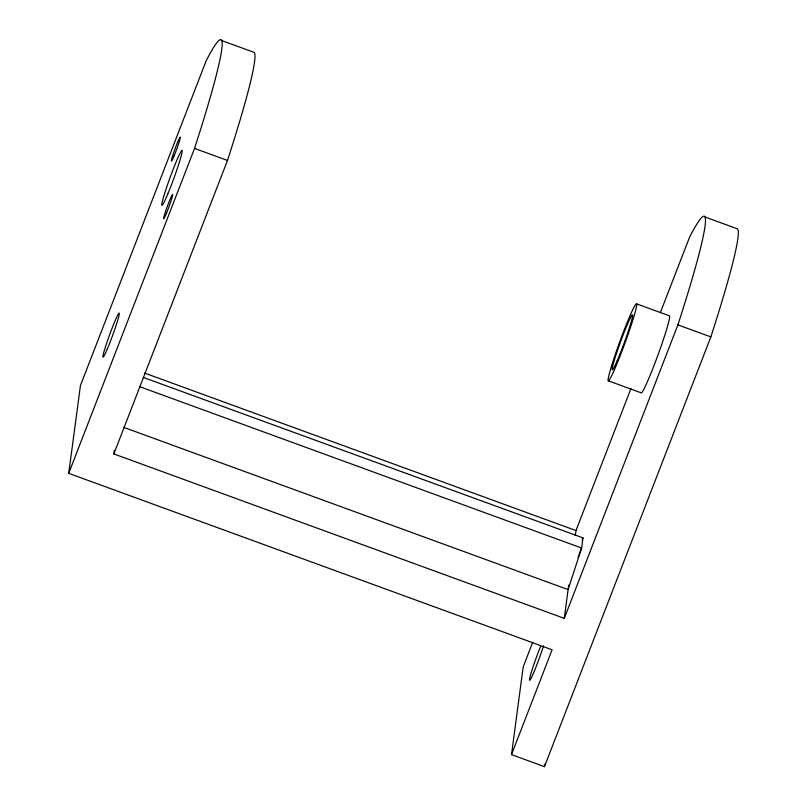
<?xml version="1.0" encoding="UTF-8"?>
<svg xmlns="http://www.w3.org/2000/svg" width="807" height="807" viewBox="0 0 807 807"><rect width="100%" height="100%" fill="white"/><g stroke="black" fill="none" stroke-linecap="round" stroke-linejoin="round"><path stroke-width="1.21" d="M68.726 473.336L80.448 385.534L206.249 60.606A220.916 14.445 -69.9 0 1 194.537 148.407L68.726 473.336L552.089 649.806L511.507 754.616L544.463 766.65L710.846 336.902A220.916 14.445 -69.9 0 0 737.497 228.845L704.541 216.821M660.519 312.208L689.612 237.076A220.916 14.445 -69.9 0 1 677.89 324.878L564.264 618.354L113.858 453.927L114.342 450.326M511.507 754.616L523.218 666.814L532.691 642.362M544.463 766.65L544.796 764.179M564.264 618.354L568.703 585.095M575.32 535.485L575.976 530.552L630.973 388.51M143.212 377.394L582.977 537.886L581.625 548.024L568.098 589.594L123.612 427.317M113.858 453.927L227.493 160.442A220.916 14.445 -69.9 0 0 254.134 52.384L221.179 40.35M582.079 540.216L582.977 537.886M578.024 557.334L581.625 548.024L139.5 386.603M636.521 303.825A41.016 2.683 -69.9 0 1 617.163 363.281A41.016 2.683 -69.9 0 1 613.481 359.831A41.016 2.683 -69.9 0 1 636.521 303.825L669.477 315.85A41.016 2.683 -69.9 0 1 657.473 356.331A41.016 2.683 -69.9 0 1 641.212 392.838L608.256 380.803M194.537 148.407L227.493 160.442M677.89 324.878L710.846 336.902M144.493 373.026L575.976 530.552M543.545 645.792A23.443 1.533 -69.9 0 1 532.812 674.642A23.443 1.533 -69.9 0 1 530.502 675.096A23.443 1.533 -69.9 0 1 540.629 646.357M174.181 155.741A12.892 0.847 -69.9 0 0 180.254 137.079A12.892 0.847 -69.9 0 0 173.011 154.702A12.892 0.847 -69.9 0 0 174.181 155.741M617.143 360.88A29.304 1.917 -69.9 0 0 632.597 315.426A29.304 1.917 -69.9 0 0 617.426 350.621A29.304 1.917 -69.9 0 0 617.143 360.88M107.321 349.007A23.443 1.533 -69.9 0 0 119.275 313.358A23.443 1.533 -69.9 0 0 106.736 342.945A23.443 1.533 -69.9 0 0 107.321 349.007M167.775 194.003A29.304 1.917 -69.9 0 0 182.14 150.495A29.304 1.917 -69.9 0 0 166.03 189.141A29.304 1.917 -69.9 0 0 167.775 194.003M166.524 213.159A12.892 0.847 -69.9 0 0 172.597 194.487A12.892 0.847 -69.9 0 0 165.344 212.11A12.892 0.847 -69.9 0 0 166.524 213.159"/></g></svg>
